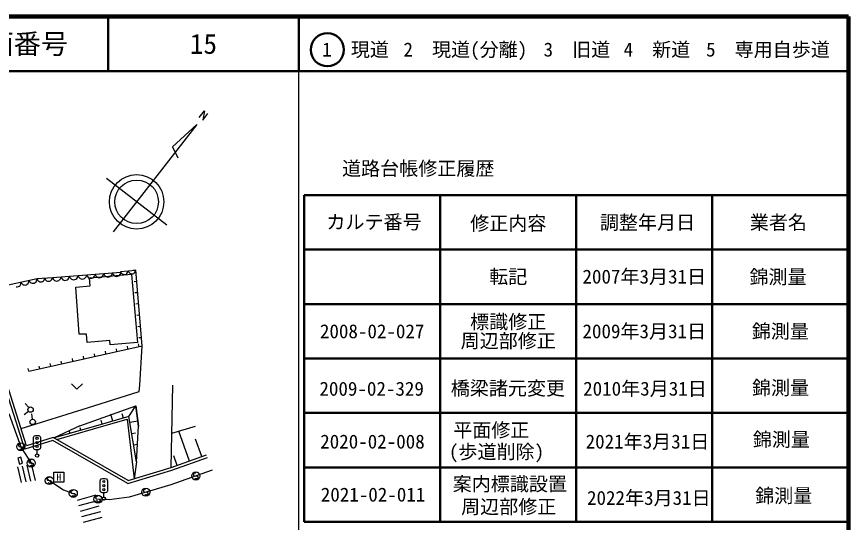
# Model space of a CAD drawing. Units: millimetres, scale not verified. Extents: x 40000 to 680000, y 20000 to 380000.
# Drawn here: x 527168 to 680000, y 287096 to 380000 of the extents above; entities that cross this region are included whole.
import ezdxf
from ezdxf.enums import TextEntityAlignment as Align

# ---------------------------------------------------------------- set-up
doc = ezdxf.new("R2010")
doc.units = ezdxf.units.MM
doc.header["$LTSCALE"] = 1000
for name, color, linetype, lineweight in [('M-BGD', 7, 'Continuous', 25), ('M-BMK-SRVR', 3, 'Continuous', 25), ('M-TTL', 2, 'Continuous', 140), ('M-TTL-BAND', 7, 'Continuous', 25), ('M-TTL-FRAM', 2, 'Continuous', 50), ('M-TTL-LINE', 7, 'Continuous', 50), ('M-TTL-TXT', 7, 'Continuous', 50)]:
    doc.layers.add(name, color=color, linetype=linetype, lineweight=lineweight)
doc.styles.add('ＭＳ ゴシック', font='')
doc.styles.get('ＭＳ ゴシック').set_extended_font_data('MS Gothic')

msp = doc.modelspace()

# ---------------------------------------------------------------- linework, layer by layer
at = {"layer": 'M-BGD'}
for p, q in [((546268, 333161), (549065, 333415)), ((547625, 333122), (547666, 333288)), ((547666, 333288), (547733, 333132)), ((549065, 333415), (548567, 333373)), ((548955, 333105), (549023, 333249)), ((549023, 333249), (549065, 333415)), ((550240, 319547), (549065, 333415)), ((530920, 331812), (519179, 329248)), ((530898, 331631), (530920, 331812)), ((533754, 332041), (530920, 331812)), ((530920, 331812), (530987, 331654)), ((530987, 331654), (531083, 331522)), ((532224, 331614), (532294, 331759)), ((532294, 331759), (532337, 331927)), ((532337, 331927), (532404, 331768)), ((532404, 331768), (532500, 331637)), ((533515, 331562), (533641, 331729)), ((533641, 331729), (533711, 331873)), ((533711, 331873), (533754, 332041)), ((546335, 333005), (533754, 332041)), ((533754, 332041), (533827, 331865)), ((533827, 331865), (533933, 331719)), ((533933, 331719), (534100, 331557)), ((535059, 331631), (535199, 331816)), ((535199, 331816), (535278, 331976)), ((535278, 331976), (535327, 332161)), ((535327, 332161), (535400, 331985)), ((535400, 331985), (535506, 331839)), ((535506, 331839), (535672, 331678)), ((535672, 331678), (535853, 331597)), ((536466, 331644), (536632, 331751)), ((536632, 331751), (536772, 331936)), ((536772, 331936), (536850, 332096)), ((536850, 332096), (536899, 332282)), ((536899, 332282), (536972, 332106)), ((536972, 332106), (537078, 331960)), ((537078, 331960), (537245, 331798)), ((537245, 331798), (537425, 331717)), ((537425, 331717), (537614, 331672)), ((537614, 331672), (537858, 331691)), ((537858, 331691), (538038, 331764)), ((538038, 331764), (538204, 331872)), ((538204, 331872), (538344, 332057)), ((538344, 332057), (538423, 332217)), ((538423, 332217), (538472, 332402)), ((538472, 332402), (538545, 332226)), ((538545, 332226), (538651, 332080)), ((538651, 332080), (538818, 331919)), ((538818, 331919), (538998, 331838)), ((538998, 331838), (539187, 331793)), ((539187, 331793), (539431, 331812)), ((539431, 331812), (539611, 331885)), ((539611, 331885), (539777, 331992)), ((539777, 331992), (539917, 332177)), ((539917, 332177), (539995, 332337)), ((539995, 332337), (540045, 332523)), ((540045, 332523), (540117, 332347)), ((540117, 332347), (540223, 332201)), ((540223, 332201), (540390, 332039)), ((540390, 332039), (540570, 331958)), ((540570, 331958), (540760, 331913)), ((548284, 332635), (540580, 331957)), ((540678, 330545), (540580, 331957)), ((540760, 331913), (541003, 331932)), ((541003, 331932), (541184, 332005)), ((541184, 332005), (541349, 332113)), ((541349, 332113), (541489, 332298)), ((541489, 332298), (541568, 332458)), ((541568, 332458), (541617, 332643)), ((541617, 332643), (541690, 332467)), ((541690, 332467), (541796, 332321)), ((541796, 332321), (541963, 332160)), ((541963, 332160), (542143, 332079)), ((542143, 332079), (542332, 332034)), ((542332, 332034), (542576, 332053)), ((542576, 332053), (542756, 332126)), ((542756, 332126), (542922, 332233)), ((542922, 332233), (543062, 332418)), ((543062, 332418), (543141, 332578)), ((543141, 332578), (543190, 332764)), ((543190, 332764), (543262, 332588)), ((543262, 332588), (543368, 332442)), ((543368, 332442), (543535, 332280)), ((543535, 332280), (543715, 332199)), ((543715, 332199), (543905, 332154)), ((543905, 332154), (544148, 332173)), ((544148, 332173), (544329, 332246)), ((544329, 332246), (544494, 332354)), ((544494, 332354), (544634, 332539)), ((544634, 332539), (544713, 332699)), ((544713, 332699), (544762, 332884)), ((544762, 332884), (544835, 332708)), ((544835, 332708), (544941, 332562)), ((544941, 332562), (545108, 332401)), ((545108, 332401), (545288, 332320)), ((545288, 332320), (545477, 332275)), ((545477, 332275), (545721, 332294)), ((545721, 332294), (545901, 332367)), ((545901, 332367), (546067, 332474)), ((546067, 332474), (546207, 332659)), ((546207, 332659), (546286, 332819)), ((546268, 333161), (546335, 333005)), ((546286, 332819), (546335, 333005)), ((546335, 333005), (546431, 332876)), ((546431, 332876), (546581, 332735)), ((546581, 332735), (546743, 332665)), ((546743, 332665), (546912, 332627)), ((546912, 332627), (547129, 332647)), ((547129, 332647), (547288, 332714)), ((547288, 332714), (547434, 332812)), ((547434, 332812), (547557, 332978)), ((547557, 332978), (547625, 333122)), ((547733, 333132), (547830, 333003)), ((547830, 333003), (547980, 332862)), ((547980, 332862), (548141, 332792)), ((548141, 332792), (548310, 332754)), ((548284, 332635), (549382, 320154)), ((548310, 332754), (548527, 332774)), ((548527, 332774), (548687, 332841)), ((548687, 332841), (548833, 332939)), ((548833, 332939), (548955, 333105)), ((527088, 330387), (527272, 330370)), ((527272, 330370), (527500, 330420)), ((527500, 330420), (527660, 330512)), ((527660, 330512), (527802, 330636)), ((527802, 330636), (527910, 330828)), ((527910, 330828), (527963, 330990)), ((527963, 330990), (527985, 331171)), ((527985, 331171), (528077, 331015)), ((528077, 331015), (528196, 330891)), ((528196, 330891), (528375, 330761)), ((528375, 330761), (528555, 330708)), ((528555, 330708), (528740, 330690)), ((528740, 330690), (528967, 330740)), ((528967, 330740), (529128, 330833)), ((529128, 330833), (529270, 330956)), ((529270, 330956), (529378, 331149)), ((529378, 331149), (529431, 331310)), ((529431, 331310), (529453, 331492)), ((529453, 331492), (529545, 331335)), ((529545, 331335), (529664, 331211)), ((529664, 331211), (529842, 331081)), ((529842, 331081), (530023, 331028)), ((530023, 331028), (530207, 331011)), ((530207, 331011), (530435, 331061)), ((530435, 331061), (530595, 331153)), ((530595, 331153), (530738, 331277)), ((530738, 331277), (530845, 331469)), ((530845, 331469), (530898, 331631)), ((531083, 331522), (531234, 331378)), ((531234, 331378), (531396, 331305)), ((531396, 331305), (531567, 331266)), ((531567, 331266), (531787, 331283)), ((531787, 331283), (531949, 331350)), ((531949, 331350), (532098, 331447)), ((532098, 331447), (532224, 331614)), ((532500, 331637), (532651, 331492)), ((532651, 331492), (532813, 331420)), ((532813, 331420), (532984, 331380)), ((532984, 331380), (533204, 331398)), ((533204, 331398), (533366, 331464)), ((533366, 331464), (533515, 331562)), ((534100, 331557), (534280, 331476)), ((534280, 331476), (534469, 331431)), ((534469, 331431), (534713, 331450)), ((534713, 331450), (534893, 331523)), ((534893, 331523), (535059, 331631)), ((535853, 331597), (536042, 331552)), ((536042, 331552), (536286, 331571)), ((536286, 331571), (536466, 331644)), ((538058, 330314), (540678, 330545)), ((538658, 321648), (538058, 330314)), ((549240, 331348), (548742, 331306)), ((549415, 329281), (548917, 329239)), ((549590, 327215), (549092, 327172)), ((549765, 325148), (549267, 325106)), ((549941, 323081), (549442, 323039)), ((540015, 321672), (538658, 321648)), ((540120, 320157), (540015, 321672)), ((550116, 321014), (549618, 320972)), ((529418, 314862), (550240, 319547)), ((544317, 320479), (540120, 320157)), ((544370, 319714), (544317, 320479)), ((549382, 320154), (544370, 319714)), ((547630, 318960), (547520, 319448)), ((549654, 319415), (549544, 319903)), ((549777, 312279), (550240, 319547)), ((541559, 317594), (541450, 318082)), ((543583, 318049), (543473, 318537)), ((545606, 318504), (545497, 318992)), ((535489, 316228), (535379, 316716)), ((537512, 316683), (537403, 317171)), ((539536, 317139), (539426, 317627)), ((529418, 314862), (529308, 315350)), ((531442, 315318), (531332, 315806)), ((533465, 315773), (533355, 316261)), ((528660, 300514), (524594, 313451)), ((529000, 301165), (525090, 313607)), ((537245, 312522), (538245, 311577)), ((538245, 311577), (539245, 312522)), ((549704, 311137), (549777, 312279)), ((555535, 297155), (555876, 312317)), ((540174, 308140), (549704, 311137)), ((529386, 308183), (528722, 308931)), ((528011, 304313), (540174, 308140)), ((529333, 307491), (528563, 306853)), ((538805, 304828), (549086, 308481)), ((547794, 306530), (549086, 308481)), ((549086, 308481), (549564, 304766)), ((549564, 304766), (549086, 308481)), ((525707, 307067), (527995, 300789)), ((530058, 306040), (529938, 307033)), ((547794, 306530), (541207, 304653)), ((547794, 306530), (541207, 304653)), ((541320, 304272), (547457, 306040)), ((542881, 305130), (542677, 305843)), ((544846, 305690), (544484, 306961)), ((546811, 306250), (546580, 307061)), ((547457, 306040), (548789, 295093)), ((549168, 298236), (547794, 306530)), ((549168, 298236), (547794, 306530)), ((547966, 305493), (549439, 305737)), ((538805, 304828), (534037, 302610)), ((541207, 304653), (534037, 302610)), ((534541, 302319), (541320, 304272)), ((538950, 304010), (538816, 304479)), ((549168, 298236), (549564, 304766)), ((555678, 303500), (560045, 304745)), ((533887, 302697), (529000, 301165)), ((530264, 302674), (530314, 302844)), ((530264, 300824), (530264, 302674)), ((530314, 302844), (530444, 303004)), ((530444, 303004), (530664, 303074)), ((530664, 303074), (531164, 303074)), ((531164, 303074), (531384, 303004)), ((531384, 303004), (531504, 302854)), ((531504, 302854), (531564, 302674)), ((531564, 302674), (531564, 300824)), ((547637, 294768), (533887, 302697)), ((539026, 304032), (534037, 302610)), ((535019, 302890), (534993, 302984)), ((536985, 303450), (536851, 303919)), ((548309, 303419), (549020, 303537)), ((558933, 298366), (556972, 303869)), ((527502, 301331), (527492, 301235)), ((527502, 301331), (527492, 301235)), ((527492, 301235), (527524, 301155)), ((527492, 301235), (527524, 301155)), ((527554, 301416), (527502, 301331)), ((527554, 301416), (527502, 301331)), ((527524, 301155), (527551, 301106)), ((527524, 301155), (527551, 301106)), ((527551, 301106), (527609, 301050)), ((527551, 301106), (527609, 301050)), ((527632, 301480), (527554, 301416)), ((527632, 301480), (527554, 301416)), ((527737, 301529), (527632, 301480)), ((527737, 301529), (527632, 301480)), ((527815, 301548), (527737, 301529)), ((527815, 301548), (527737, 301529)), ((527877, 301547), (527815, 301548)), ((527877, 301547), (527815, 301548)), ((527934, 301523), (527877, 301547)), ((527934, 301523), (527877, 301547)), ((533824, 302132), (528660, 300514)), ((547572, 294205), (533824, 302132)), ((548653, 301346), (549364, 301464)), ((561199, 299173), (560054, 302387)), ((527609, 301050), (527674, 301034)), ((527609, 301050), (527674, 301034)), ((527674, 301034), (528144, 300989)), ((527674, 301034), (528144, 300989)), ((527817, 300485), (527734, 300542)), ((527817, 300485), (527734, 300542)), ((527895, 300459), (527817, 300485)), ((527895, 300459), (527817, 300485)), ((527974, 300458), (527895, 300459)), ((527974, 300458), (527895, 300459)), ((528047, 300479), (527974, 300458)), ((528047, 300479), (527974, 300458)), ((527995, 300789), (529996, 297753)), ((528204, 300550), (528047, 300479)), ((528204, 300550), (528047, 300479)), ((528144, 300989), (528213, 300946)), ((528144, 300989), (528213, 300946)), ((528296, 300629), (528204, 300550)), ((528296, 300629), (528204, 300550)), ((528213, 300946), (528279, 300873)), ((528213, 300946), (528279, 300873)), ((528279, 300873), (528310, 300788)), ((528279, 300873), (528310, 300788)), ((528315, 300712), (528296, 300629)), ((528315, 300712), (528296, 300629)), ((528310, 300788), (528315, 300712)), ((528310, 300788), (528315, 300712)), ((530344, 300624), (530264, 300824)), ((530454, 300504), (530344, 300624)), ((530664, 300424), (530454, 300504)), ((531164, 300424), (530664, 300424)), ((530914, 299674), (530914, 300424)), ((531394, 300514), (531164, 300424)), ((531504, 300634), (531394, 300514)), ((531564, 300824), (531504, 300634)), ((527956, 299053), (527393, 298905)), ((527393, 298905), (527685, 297795)), ((528248, 297943), (527956, 299053)), ((529416, 298339), (529406, 298244)), ((529416, 298339), (529406, 298244)), ((529406, 298244), (529438, 298164)), ((529406, 298244), (529438, 298164)), ((529468, 298424), (529416, 298339)), ((529468, 298424), (529416, 298339)), ((529438, 298164), (529465, 298114)), ((529438, 298164), (529465, 298114)), ((529465, 298114), (529523, 298058)), ((529465, 298114), (529523, 298058)), ((529546, 298489), (529468, 298424)), ((529546, 298489), (529468, 298424)), ((529523, 298058), (529588, 298042)), ((529523, 298058), (529588, 298042)), ((529651, 298537), (529546, 298489)), ((529651, 298537), (529546, 298489)), ((529588, 298042), (530058, 297997)), ((529588, 298042), (530058, 297997)), ((529729, 298556), (529651, 298537)), ((529729, 298556), (529651, 298537)), ((529791, 298555), (529729, 298556)), ((529791, 298555), (529729, 298556)), ((529848, 298532), (529791, 298555)), ((529848, 298532), (529791, 298555)), ((549168, 298236), (548789, 295093)), ((548996, 299273), (549138, 299296)), ((555535, 297155), (562042, 299474)), ((555709, 296665), (562226, 298987)), ((556668, 297558), (556033, 299338)), ((527306, 297278), (528021, 294401)), ((527685, 297795), (528248, 297943)), ((528168, 297412), (528882, 294536)), ((529043, 297598), (529744, 294670)), ((529731, 297494), (529648, 297550)), ((529731, 297494), (529648, 297550)), ((529809, 297467), (529731, 297494)), ((529809, 297467), (529731, 297494)), ((529888, 297466), (529809, 297467)), ((529888, 297466), (529809, 297467)), ((529961, 297487), (529888, 297466)), ((529961, 297487), (529888, 297466)), ((530118, 297559), (529961, 297487)), ((530118, 297559), (529961, 297487)), ((530638, 294809), (529968, 297593)), ((530058, 297997), (530127, 297954)), ((530058, 297997), (530127, 297954)), ((530210, 297637), (530118, 297559)), ((530210, 297637), (530118, 297559)), ((530127, 297954), (530193, 297881)), ((530127, 297954), (530193, 297881)), ((530193, 297881), (530224, 297796)), ((530193, 297881), (530224, 297796)), ((530230, 297721), (530210, 297637)), ((530230, 297721), (530210, 297637)), ((530224, 297796), (530230, 297721)), ((530224, 297796), (530230, 297721)), ((547572, 294205), (555709, 296665)), ((547637, 294768), (555559, 297163)), ((563106, 296664), (555477, 293991)), ((532710, 295073), (535801, 293098)), ((532755, 295120), (532745, 295024)), ((532755, 295120), (532745, 295024)), ((532745, 295024), (532777, 294944)), ((532745, 295024), (532777, 294944)), ((532807, 295205), (532755, 295120)), ((532807, 295205), (532755, 295120)), ((532884, 295269), (532807, 295205)), ((532884, 295269), (532807, 295205)), ((532990, 295317), (532884, 295269)), ((532990, 295317), (532884, 295269)), ((533068, 295336), (532990, 295317)), ((533068, 295336), (532990, 295317)), ((533130, 295336), (533068, 295336)), ((533130, 295336), (533068, 295336)), ((533186, 295312), (533130, 295336)), ((533186, 295312), (533130, 295336)), ((534018, 296291), (535818, 296291)), ((534018, 294491), (534018, 296291)), ((535818, 296291), (535818, 294491)), ((542594, 294917), (542724, 295077)), ((542724, 295077), (542944, 295147)), ((542944, 295147), (543444, 295147)), ((543444, 295147), (543664, 295077)), ((543664, 295077), (543784, 294927)), ((559674, 295953), (559664, 295858)), ((559674, 295953), (559664, 295858)), ((559664, 295858), (559697, 295778)), ((559664, 295858), (559697, 295778)), ((559726, 296038), (559674, 295953)), ((559726, 296038), (559674, 295953)), ((559697, 295778), (559723, 295728)), ((559697, 295778), (559723, 295728)), ((559723, 295728), (559782, 295672)), ((559723, 295728), (559782, 295672)), ((559804, 296103), (559726, 296038)), ((559804, 296103), (559726, 296038)), ((559782, 295672), (559847, 295657)), ((559782, 295672), (559847, 295657)), ((559910, 296151), (559804, 296103)), ((559910, 296151), (559804, 296103)), ((559847, 295657), (560317, 295611)), ((559847, 295657), (560317, 295611)), ((559990, 295108), (559906, 295164)), ((559990, 295108), (559906, 295164)), ((559988, 296170), (559910, 296151)), ((559988, 296170), (559910, 296151)), ((560050, 296169), (559988, 296170)), ((560050, 296169), (559988, 296170)), ((560068, 295081), (559990, 295108)), ((560068, 295081), (559990, 295108)), ((560106, 296146), (560050, 296169)), ((560106, 296146), (560050, 296169)), ((560146, 295080), (560068, 295081)), ((560146, 295080), (560068, 295081)), ((560219, 295101), (560146, 295080)), ((560219, 295101), (560146, 295080)), ((560376, 295173), (560219, 295101)), ((560376, 295173), (560219, 295101)), ((560317, 295611), (560386, 295568)), ((560317, 295611), (560386, 295568)), ((560468, 295251), (560376, 295173)), ((560468, 295251), (560376, 295173)), ((560386, 295568), (560452, 295495)), ((560386, 295568), (560452, 295495)), ((560452, 295495), (560482, 295410)), ((560452, 295495), (560482, 295410)), ((560488, 295335), (560468, 295251)), ((560488, 295335), (560468, 295251)), ((560482, 295410), (560488, 295335)), ((560482, 295410), (560488, 295335)), ((532777, 294944), (532804, 294895)), ((532777, 294944), (532804, 294895)), ((532804, 294895), (532862, 294839)), ((532804, 294895), (532862, 294839)), ((532862, 294839), (532927, 294823)), ((532862, 294839), (532927, 294823)), ((532927, 294823), (533397, 294778)), ((532927, 294823), (533397, 294778)), ((533070, 294274), (532987, 294331)), ((533070, 294274), (532987, 294331)), ((533148, 294248), (533070, 294274)), ((533148, 294248), (533070, 294274)), ((533227, 294247), (533148, 294248)), ((533227, 294247), (533148, 294248)), ((533300, 294268), (533227, 294247)), ((533300, 294268), (533227, 294247)), ((533457, 294339), (533300, 294268)), ((533457, 294339), (533300, 294268)), ((533397, 294778), (533466, 294735)), ((533397, 294778), (533466, 294735)), ((533548, 294418), (533457, 294339)), ((533548, 294418), (533457, 294339)), ((533466, 294735), (533532, 294662)), ((533466, 294735), (533532, 294662)), ((533532, 294662), (533563, 294577)), ((533532, 294662), (533563, 294577)), ((533568, 294501), (533548, 294418)), ((533568, 294501), (533548, 294418)), ((533563, 294577), (533568, 294501)), ((533563, 294577), (533568, 294501)), ((535818, 294491), (534018, 294491)), ((542544, 294747), (542594, 294917)), ((542544, 292897), (542544, 294747)), ((543784, 294927), (543844, 294747)), ((543844, 294747), (543844, 292897)), ((555477, 293991), (547847, 291733)), ((535801, 293098), (538075, 292217)), ((537154, 292755), (537144, 292659)), ((537154, 292755), (537144, 292659)), ((537144, 292659), (537176, 292579)), ((537144, 292659), (537176, 292579)), ((537206, 292840), (537154, 292755)), ((537206, 292840), (537154, 292755)), ((537176, 292579), (537203, 292530)), ((537176, 292579), (537203, 292530)), ((537203, 292530), (537261, 292474)), ((537203, 292530), (537261, 292474)), ((537284, 292904), (537206, 292840)), ((537284, 292904), (537206, 292840)), ((537261, 292474), (537326, 292458)), ((537261, 292474), (537326, 292458)), ((537389, 292953), (537284, 292904)), ((537389, 292953), (537284, 292904)), ((537326, 292458), (537796, 292413)), ((537326, 292458), (537796, 292413)), ((537469, 291909), (537386, 291966)), ((537469, 291909), (537386, 291966)), ((537467, 292972), (537389, 292953)), ((537467, 292972), (537389, 292953)), ((537529, 292971), (537467, 292972)), ((537529, 292971), (537467, 292972)), ((537585, 292947), (537529, 292971)), ((537585, 292947), (537529, 292971)), ((537856, 291974), (537699, 291903)), ((537856, 291974), (537699, 291903)), ((537796, 292413), (537865, 292370)), ((537796, 292413), (537865, 292370)), ((537948, 292053), (537856, 291974)), ((537948, 292053), (537856, 291974)), ((537865, 292370), (537931, 292297)), ((537865, 292370), (537931, 292297)), ((537931, 292297), (537962, 292212)), ((537931, 292297), (537962, 292212)), ((537967, 292136), (537948, 292053)), ((537967, 292136), (537948, 292053)), ((537962, 292212), (537967, 292136)), ((537962, 292212), (537967, 292136)), ((538349, 291201), (541805, 292133)), ((542624, 292697), (542544, 292897)), ((542734, 292577), (542624, 292697)), ((542944, 292497), (542734, 292577)), ((543444, 292497), (542944, 292497)), ((543194, 291747), (543194, 292497)), ((543674, 292587), (543444, 292497)), ((543784, 292707), (543674, 292587)), ((543844, 292897), (543784, 292707)), ((550477, 292980), (550466, 292884)), ((550477, 292980), (550466, 292884)), ((550466, 292884), (550499, 292804)), ((550466, 292884), (550499, 292804)), ((550528, 293065), (550477, 292980)), ((550528, 293065), (550477, 292980)), ((550499, 292804), (550526, 292755)), ((550499, 292804), (550526, 292755)), ((550526, 292755), (550584, 292699)), ((550526, 292755), (550584, 292699)), ((550606, 293129), (550528, 293065)), ((550606, 293129), (550528, 293065)), ((550584, 292699), (550649, 292683)), ((550584, 292699), (550649, 292683)), ((550712, 293178), (550606, 293129)), ((550712, 293178), (550606, 293129)), ((550649, 292683), (551119, 292638)), ((550649, 292683), (551119, 292638)), ((550792, 292134), (550708, 292191)), ((550792, 292134), (550708, 292191)), ((550790, 293197), (550712, 293178)), ((550790, 293197), (550712, 293178)), ((550852, 293196), (550790, 293197)), ((550852, 293196), (550790, 293197)), ((550870, 292108), (550792, 292134)), ((550870, 292108), (550792, 292134)), ((550908, 293172), (550852, 293196)), ((550908, 293172), (550852, 293196)), ((550949, 292107), (550870, 292108)), ((550949, 292107), (550870, 292108)), ((551021, 292128), (550949, 292107)), ((551021, 292128), (550949, 292107)), ((551178, 292199), (551021, 292128)), ((551178, 292199), (551021, 292128)), ((551119, 292638), (551188, 292595)), ((551119, 292638), (551188, 292595)), ((551270, 292278), (551178, 292199)), ((551270, 292278), (551178, 292199)), ((551188, 292595), (551254, 292522)), ((551188, 292595), (551254, 292522)), ((551254, 292522), (551284, 292437)), ((551254, 292522), (551284, 292437)), ((551290, 292361), (551270, 292278)), ((551290, 292361), (551270, 292278)), ((551284, 292437), (551290, 292361)), ((551284, 292437), (551290, 292361)), ((537547, 291883), (537469, 291909)), ((537547, 291883), (537469, 291909)), ((537626, 291882), (537547, 291883)), ((537626, 291882), (537547, 291883)), ((537699, 291903), (537626, 291882)), ((537699, 291903), (537626, 291882)), ((538623, 290185), (542079, 291117)), ((541695, 291686), (541685, 291591)), ((541695, 291686), (541685, 291591)), ((541685, 291591), (541717, 291511)), ((541685, 291591), (541717, 291511)), ((541747, 291771), (541695, 291686)), ((541747, 291771), (541695, 291686)), ((541717, 291511), (541744, 291461)), ((541717, 291511), (541744, 291461)), ((541744, 291461), (541802, 291405)), ((541744, 291461), (541802, 291405)), ((541825, 291836), (541747, 291771)), ((541825, 291836), (541747, 291771)), ((544194, 291256), (541763, 291357)), ((541802, 291405), (541867, 291390)), ((541802, 291405), (541867, 291390)), ((541930, 291884), (541825, 291836)), ((541930, 291884), (541825, 291836)), ((541867, 291390), (542337, 291344)), ((541867, 291390), (542337, 291344)), ((542010, 290841), (541927, 290897)), ((542010, 290841), (541927, 290897)), ((542008, 291903), (541930, 291884)), ((542008, 291903), (541930, 291884)), ((542070, 291902), (542008, 291903)), ((542070, 291902), (542008, 291903)), ((542088, 290814), (542010, 290841)), ((542088, 290814), (542010, 290841)), ((542126, 291879), (542070, 291902)), ((542126, 291879), (542070, 291902)), ((542167, 290813), (542088, 290814)), ((542167, 290813), (542088, 290814)), ((542240, 290834), (542167, 290813)), ((542240, 290834), (542167, 290813)), ((542397, 290906), (542240, 290834)), ((542397, 290906), (542240, 290834)), ((542337, 291344), (542406, 291301)), ((542337, 291344), (542406, 291301)), ((542489, 290985), (542397, 290906)), ((542489, 290985), (542397, 290906)), ((542406, 291301), (542472, 291228)), ((542406, 291301), (542472, 291228)), ((542472, 291228), (542503, 291143)), ((542472, 291228), (542503, 291143)), ((542508, 291068), (542489, 290985)), ((542508, 291068), (542489, 290985)), ((542503, 291143), (542508, 291068)), ((542503, 291143), (542508, 291068)), ((547847, 291733), (544194, 291256)), ((538897, 289169), (542353, 290102)), ((539171, 288154), (542627, 289086)), ((539445, 287138), (542901, 288070))]:
    msp.add_line(p, q, dxfattribs=at)
for centre, radius in [((529718, 307810), 498), ((530118, 305544), 498), ((530914, 302524), 200), ((527923, 300987), 746), ((527923, 300987), 746), ((530914, 301754), 200), ((530914, 301024), 200), ((530914, 299374), 300), ((530931, 299363), 300), ((529837, 297995), 746), ((529837, 297995), 746), ((533175, 294775), 746), ((533175, 294775), 746), ((560095, 295609), 746), ((560095, 295609), 746), ((543194, 294597), 200), ((543194, 293827), 200), ((537575, 292411), 746), ((537575, 292411), 746), ((542115, 291342), 746), ((542115, 291342), 746), ((543194, 293097), 200), ((550897, 292636), 746), ((550897, 292636), 746), ((543181, 291455), 300), ((543194, 291447), 300)]:
    msp.add_circle(centre, radius, dxfattribs=at)
at = {"layer": 'M-BMK-SRVR'}
for p, q in [((560730, 361475), (561678, 362693)), ((561678, 362693), (561359, 360979)), ((561359, 360979), (562305, 362207)), ((560275, 360180), (544915, 340455)), ((560275, 360180), (555799, 356061)), ((555799, 356061), (556763, 354043)), ((554739, 341677), (543693, 350279))]:
    msp.add_line(p, q, dxfattribs=at)
for radius in [5000, 4000]:
    msp.add_circle((549216, 345978), radius, dxfattribs=at)
at = {"layer": 'M-TTL'}
for p, q in [((680000, 380000), (40000, 380000)), ((680000, 20000), (680000, 380000))]:
    msp.add_line(p, q, dxfattribs=at)
at = {"layer": 'M-TTL-BAND'}
msp.add_line((579000, 20000), (579000, 370000), dxfattribs=at)
at = {"layer": 'M-TTL-FRAM'}
for p, q in [((580000, 347197), (580000, 287197)), ((580000, 347197), (680000, 347197)), ((580000, 287197), (680000, 287197))]:
    msp.add_line(p, q, dxfattribs=at)
at = {"layer": 'M-TTL-LINE'}
for p, q in [((543997, 380000), (543997, 370000)), ((579000, 380000), (579000, 370000)), ((40000, 370000), (680000, 370000)), ((605000, 347197), (605000, 287197)), ((630000, 347197), (630000, 287197)), ((655000, 347197), (655000, 287197)), ((580000, 337197), (680000, 337197)), ((580000, 327197), (680000, 327197)), ((580000, 317197), (680000, 317197)), ((580000, 307197), (680000, 307197)), ((580000, 297197), (680000, 297197))]:
    msp.add_line(p, q, dxfattribs=at)
at = {"layer": 'M-TTL-TXT'}
msp.add_circle((584265, 373923), 3040, dxfattribs=at)

# ---------------------------------------------------------------- texts
at = {"layer": 'M-BGD', "style": 'ＭＳ ゴシック'}
msp.add_text('H', height=1320, dxfattribs=at).set_placement((534918, 295391), align=Align.MIDDLE_CENTER)
at = {"layer": 'M-TTL-TXT', "style": 'ＭＳ ゴシック'}
for s, height, p in [('図面番号', 3666, (526622, 375000)), ('15', 3666, (561497, 375000)), ('1\u3000現道', 2566, (589448, 373958)), ('2\u3000現道(分離)', 2566, (609619, 373958)), ('3\u3000旧道', 2566, (630121, 373958)), ('4\u3000新道', 2566, (644824, 373958)), ('5\u3000専用自歩道', 2566, (665228, 373958)), ('道路台帳修正履歴', 2566, (600968, 352113)), ('カルテ番号', 2566, (592839, 342277)), ('修正内容', 2566, (617509, 342023)), ('調整年月日', 2566, (643089, 342197)), ('業者名', 2566, (667134, 342197)), ('転記', 2566, (617500, 332245)), ('2007年3月31日', 2566, (642500, 332245)), ('錦測量', 2566, (667077, 332189)), ('標識修正', 2566, (617500, 323947)), ('2008-02-027', 2566, (592500, 322197)), ('2009年3月31日', 2566, (642500, 322197)), ('錦測量', 2566, (667500, 322197)), ('周辺部修正', 2566, (617500, 320447)), ('橋梁諸元変更', 2566, (617438, 311739)), ('2010年3月31日', 2566, (642628, 311658)), ('錦測量', 2566, (667535, 311820)), ('2009-02-329', 2566, (592405, 311643)), ('平面修正', 2566, (614387, 304053)), ('2020-02-008', 2566, (592553, 301938)), ('2021年3月31日', 2566, (643080, 301938)), ('錦測量', 2566, (667689, 302323)), ('(歩道削除)', 2566, (615349, 300072)), ('案内標識設置', 2566, (617795, 294159)), ('2021-02-011', 2566, (592661, 292199)), ('錦測量', 2566, (668129, 291997)), ('2022年3月31日', 2566, (643334, 291591)), ('周辺部修正', 2566, (617592, 289970))]:
    msp.add_text(s, height=height, dxfattribs=at).set_placement(p, align=Align.MIDDLE_CENTER)

doc.saveas('drawing.dxf')
